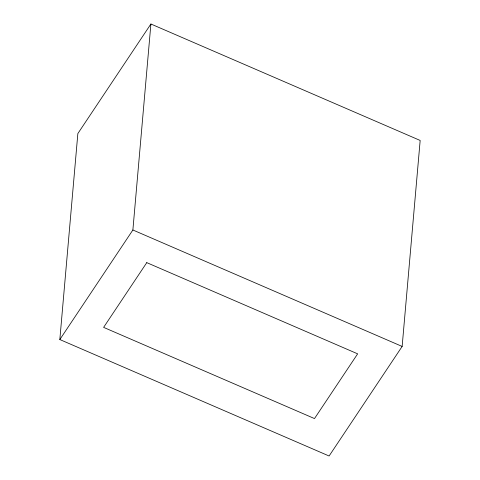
<?xml version="1.0" encoding="UTF-8"?>
<svg xmlns="http://www.w3.org/2000/svg" width="480" height="480" viewBox="0 0 480 480"><rect width="100%" height="100%" fill="white"/><g stroke="black" fill="none" stroke-linecap="round" stroke-linejoin="round"><path stroke-width="0.72" d="M59.832 339.546L77.856 133.56L150.9 24L420.168 140.454L402.144 346.44L329.1 456L59.832 339.546L132.882 229.986L150.9 24M132.882 229.986L402.144 346.44M146.772 262.638L103.614 327.372L314.496 418.572L357.648 353.838L146.772 262.638"/></g></svg>
